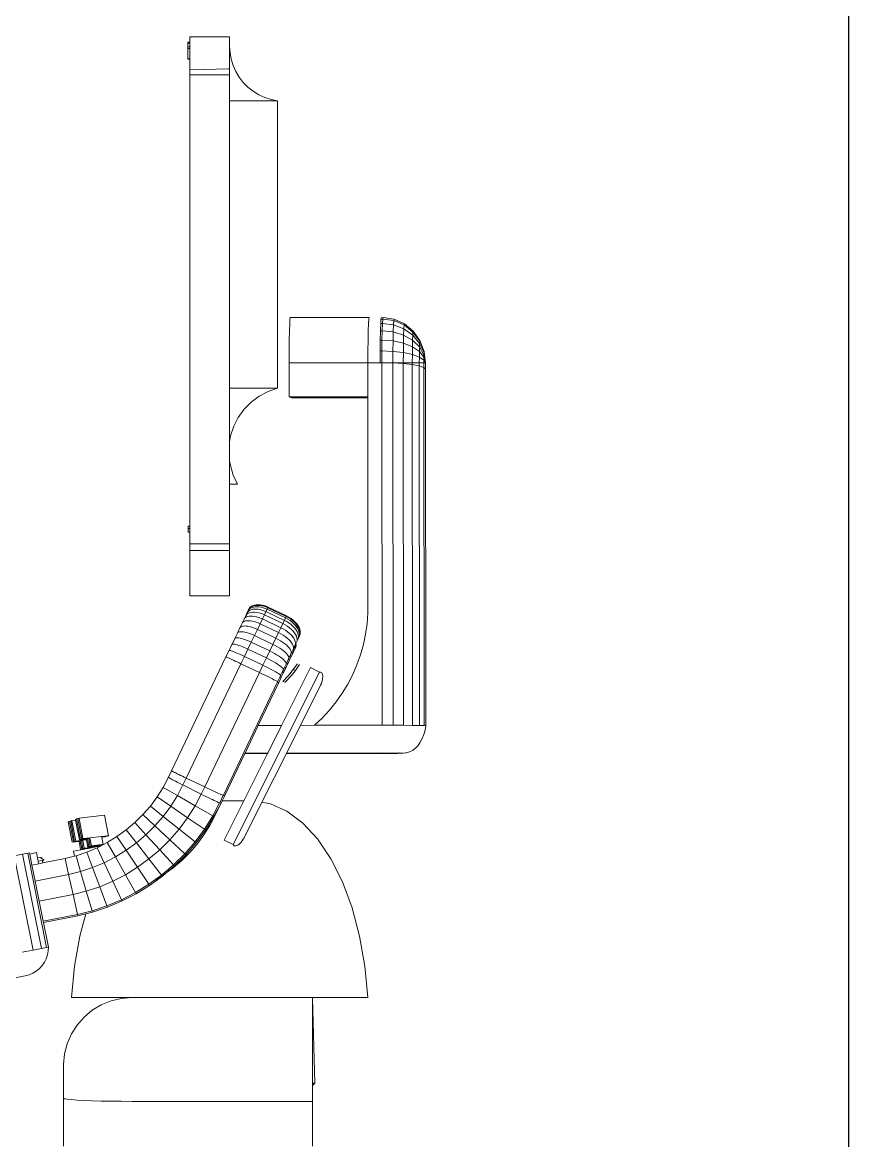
# Model space of a CAD drawing. Header units: millimetres. Extents: x 3552052 to 4144896, y -707811 to -630695.
# Drawn here: x 3704024 to 3704570, y -696158 to -695419 of the extents above; entities that cross this region are included whole.
import ezdxf

# ---------------------------------------------------------------- set-up
doc = ezdxf.new("R2010")
doc.units = ezdxf.units.MM
doc.header["$LTSCALE"] = 6
doc.header["$MEASUREMENT"] = 0
doc.layers.get('0').update_dxf_attribs({"linetype": 'CONTINUOUS', "lineweight": 0})
doc.layers.add('EQP', color=6, linetype='CONTINUOUS', lineweight=0)
doc.layers.add('MEP_HVAC_RA_DUCT', color=1, linetype='CONTINUOUS', lineweight=0)

# ---------------------------------------------------------------- blocks, each defined once
blk = doc.blocks.new('Philips+Ultrasound+ls')
at = {"layer": 'EQP'}
for p, q in [((-15.244, 73.089), (-15.351, 73.089)), ((-15.351, 73.07), (-15.351, 73.089)), ((-15.244, 73.07), (-15.351, 73.07)), ((-15.351, 73.07), (-15.351, 73.02)), ((-15.244, 73.02), (-15.351, 73.02)), ((-15.351, 72.783), (-15.351, 73.02)), ((-15.244, 73.412), (-12.744, 73.412)), ((-15.244, 73.089), (-15.244, 73.412)), ((-15.244, 73.391), (-12.744, 73.412)), ((-15.244, 73.07), (-15.244, 73.089)), ((-15.244, 73.02), (-15.244, 73.07)), ((-15.244, 73.02), (-15.244, 72.783)), ((-15.118, 73.391), (-12.744, 73.412)), ((-12.744, 73.412), (-12.762, 73.391)), ((-12.744, 72.828), (-12.744, 73.412)), ((-12.744, 72.828), (-12.719, 72.415)), ((-12.744, 71.035), (-12.744, 72.828)), ((-15.244, 72.783), (-15.351, 72.783)), ((-15.351, 72.69), (-15.351, 72.783)), ((-15.244, 72.69), (-15.351, 72.69)), ((-15.351, 72.034), (-15.351, 72.69)), ((-15.244, 72.783), (-15.244, 72.69)), ((-15.244, 72.034), (-15.244, 72.69)), ((-12.719, 72.415), (-12.645, 72.008)), ((-15.244, 72.034), (-15.351, 72.034)), ((-15.351, 72.016), (-15.351, 72.034)), ((-15.244, 72.016), (-15.351, 72.016)), ((-15.244, 72.016), (-15.244, 72.034)), ((-15.244, 72.016), (-15.244, 71.035)), ((-15.244, 71.345), (-12.744, 71.412)), ((-12.744, 71.412), (-12.794, 71.451)), ((-12.645, 72.008), (-12.522, 71.613)), ((-12.522, 71.613), (-12.354, 71.236)), ((-15.244, 71.035), (-12.744, 71.035)), ((-15.244, 71.035), (-15.244, 42.79)), ((-12.744, 69.412), (-12.744, 71.035)), ((-12.354, 71.236), (-12.141, 70.881)), ((-12.141, 70.881), (-11.887, 70.555)), ((-11.887, 70.555), (-11.596, 70.261)), ((-11.596, 70.261), (-11.272, 70.004)), ((-12.744, 51.412), (-12.744, 69.412)), ((-12.744, 69.412), (-9.744, 69.412)), ((-11.272, 70.004), (-10.919, 69.788)), ((-10.919, 69.788), (-10.543, 69.616)), ((-10.543, 69.616), (-10.15, 69.49)), ((-10.15, 69.49), (-9.744, 69.412)), ((-9.744, 69.412), (-9.744, 51.412)), ((-9, 55.02), (-8.984, 55.467)), ((-8.984, 55.467), (-8.966, 55.744)), ((-8.966, 55.744), (-8.946, 55.834)), ((-8.946, 55.834), (-4.01, 55.834)), ((-4.064, 55.02), (-4.048, 55.467)), ((-4.048, 55.467), (-4.03, 55.745)), ((-4.03, 55.745), (-4.01, 55.834)), ((-3.304, 55.019), (-3.288, 55.465)), ((-3.288, 55.465), (-3.27, 55.743)), ((-3.288, 55.465), (-3.179, 55.467)), ((-3.25, 55.832), (-3.27, 55.743)), ((-3.27, 55.743), (-3.161, 55.745)), ((-3.25, 55.832), (-3.141, 55.834)), ((-3.195, 55.02), (-3.179, 55.467)), ((-3.179, 55.467), (-3.161, 55.745)), ((-3.179, 55.467), (-2.487, 55.383)), ((-3.161, 55.745), (-3.141, 55.834)), ((-3.161, 55.745), (-2.469, 55.651)), ((-3.141, 55.834), (-2.45, 55.737)), ((-2.502, 54.951), (-2.487, 55.383)), ((-2.487, 55.383), (-2.469, 55.651)), ((-2.487, 55.383), (-1.84, 55.135)), ((-2.469, 55.651), (-2.45, 55.737)), ((-2.469, 55.651), (-1.824, 55.375)), ((-2.45, 55.737), (-1.807, 55.452)), ((-1.84, 55.135), (-1.824, 55.375)), ((-1.824, 55.375), (-1.807, 55.452)), ((-1.824, 55.375), (-1.269, 54.936)), ((-1.807, 55.452), (-1.255, 54.999)), ((-9.012, 54.435), (-9, 55.02)), ((-4.076, 54.435), (-4.064, 55.02)), ((-3.316, 54.434), (-3.304, 55.019)), ((-3.304, 55.019), (-3.195, 55.02)), ((-3.207, 54.435), (-3.195, 55.02)), ((-3.195, 55.02), (-2.502, 54.951)), ((-2.514, 54.386), (-2.502, 54.951)), ((-2.502, 54.951), (-1.853, 54.748)), ((-1.864, 54.241), (-1.853, 54.748)), ((-1.853, 54.748), (-1.84, 55.135)), ((-1.853, 54.748), (-1.293, 54.424)), ((-1.84, 55.135), (-1.282, 54.74)), ((-1.293, 54.424), (-1.282, 54.74)), ((-1.282, 54.74), (-1.269, 54.936)), ((-1.282, 54.74), (-0.851, 54.226)), ((-1.269, 54.936), (-1.255, 54.999)), ((-1.269, 54.936), (-0.842, 54.365)), ((-1.255, 54.999), (-0.833, 54.409)), ((-9.02, 53.75), (-9.012, 54.435)), ((-4.084, 53.751), (-4.076, 54.435)), ((-3.316, 54.434), (-3.324, 53.75)), ((-3.316, 54.434), (-3.207, 54.435)), ((-3.215, 53.751), (-3.207, 54.435)), ((-3.207, 54.435), (-2.514, 54.386)), ((-2.521, 53.724), (-2.514, 54.386)), ((-2.514, 54.386), (-1.864, 54.241)), ((-1.87, 53.648), (-1.864, 54.241)), ((-1.864, 54.241), (-1.302, 54.01)), ((-1.307, 53.526), (-1.302, 54.01)), ((-1.302, 54.01), (-1.293, 54.424)), ((-1.302, 54.01), (-0.865, 53.71)), ((-1.293, 54.424), (-0.859, 54.002)), ((-0.865, 53.71), (-0.859, 54.002)), ((-0.859, 54.002), (-0.851, 54.226)), ((-0.859, 54.002), (-0.582, 53.511)), ((-0.851, 54.226), (-0.842, 54.365)), ((-0.851, 54.226), (-0.578, 53.627)), ((-0.842, 54.365), (-0.833, 54.409)), ((-0.842, 54.365), (-0.573, 53.699)), ((-0.833, 54.409), (-0.568, 53.722)), ((-9.023, 53.014), (-9.02, 53.75)), ((-4.086, 53.015), (-4.084, 53.751)), ((-3.326, 53.015), (-3.324, 53.75)), ((-3.324, 53.75), (-3.215, 53.751)), ((-3.218, 53.016), (-3.215, 53.751)), ((-3.215, 53.751), (-2.521, 53.724)), ((-2.524, 53.016), (-2.521, 53.724)), ((-2.521, 53.724), (-1.87, 53.648)), ((-1.873, 53.011), (-1.87, 53.648)), ((-1.87, 53.648), (-1.307, 53.526)), ((-1.309, 53.009), (-1.307, 53.526)), ((-1.307, 53.526), (-0.869, 53.367)), ((-0.871, 53.003), (-0.869, 53.367)), ((-0.869, 53.367), (-0.865, 53.71)), ((-0.869, 53.367), (-0.587, 53.182)), ((-0.865, 53.71), (-0.585, 53.36)), ((-0.587, 53.182), (-0.585, 53.36)), ((-0.585, 53.36), (-0.582, 53.511)), ((-0.585, 53.36), (-0.482, 52.989)), ((-0.582, 53.511), (-0.578, 53.627)), ((-0.582, 53.511), (-0.482, 52.989)), ((-0.578, 53.627), (-0.573, 53.699)), ((-0.578, 53.627), (-0.482, 52.989)), ((-0.573, 53.699), (-0.568, 53.722)), ((-0.573, 53.699), (-0.48, 52.989)), ((-0.568, 53.722), (-0.566, 53.701)), ((-0.566, 53.701), (-0.563, 53.695)), ((-0.563, 53.695), (-0.561, 53.665)), ((-0.561, 53.665), (-0.48, 52.989)), ((-9.023, 53.014), (-4.086, 53.015)), ((-9.023, 53.014), (-9.023, 50.874)), ((-4.086, 53.015), (-4.086, 53.005)), ((-4.086, 53.015), (-3.936, 53.015)), ((-4.086, 53.005), (-4.086, 50.876)), ((-3.936, 53.005), (-4.086, 53.005)), ((-3.936, 53.015), (-3.936, 53.005)), ((-3.936, 53.015), (-3.326, 53.015)), ((-3.301, 53.005), (-3.936, 53.005)), ((-3.312, 53.016), (-3.326, 53.015)), ((-3.326, 53.015), (-3.301, 53.005)), ((-3.218, 53.016), (-3.312, 53.016)), ((-3.312, 53.016), (-3.301, 53.005)), ((-3.301, 53.005), (-3.218, 53.005)), ((-3.218, 53.005), (-3.218, 53.016)), ((-3.218, 53.016), (-3.067, 53.016)), ((-3.202, 30.317), (-3.218, 53.005)), ((-3.067, 53.016), (-3.067, 53.013)), ((-3.067, 53.016), (-2.524, 53.002)), ((-2.524, 53.016), (-3.067, 53.016)), ((-2.318, 53.015), (-2.524, 53.016)), ((-2.524, 53.01), (-2.524, 53.016)), ((-2.524, 53.002), (-2.524, 53.01)), ((-2.508, 30.317), (-2.524, 53.002)), ((-2.524, 53.002), (-1.873, 52.962)), ((-2.318, 53.015), (-2.163, 53.015)), ((-2.163, 53.015), (-2.054, 53.014)), ((-2.054, 53.014), (-1.873, 53.011)), ((-1.763, 53.013), (-1.873, 53.011)), ((-1.873, 52.962), (-1.873, 53.011)), ((-1.857, 30.315), (-1.873, 52.962)), ((-1.873, 52.962), (-1.309, 52.899)), ((-1.763, 53.013), (-1.542, 53.011)), ((-1.542, 53.011), (-1.349, 53.009)), ((-1.309, 53.009), (-1.349, 53.009)), ((-1.309, 52.899), (-1.309, 53.009)), ((-1.298, 53.009), (-1.309, 53.009)), ((-1.293, 30.31), (-1.309, 52.899)), ((-1.309, 52.899), (-0.871, 52.816)), ((-1.298, 53.009), (-1.272, 53.009)), ((-1.272, 53.009), (-1.037, 53.006)), ((-1.037, 53.006), (-0.871, 53.003)), ((-0.871, 52.816), (-0.871, 53.003)), ((-0.838, 53.003), (-0.871, 53.003)), ((-0.855, 30.305), (-0.871, 52.816)), ((-0.871, 52.816), (-0.588, 52.719)), ((-0.838, 53.003), (-0.681, 53)), ((-0.681, 53), (-0.588, 52.996)), ((-0.588, 52.996), (-0.587, 53.182)), ((-0.588, 52.719), (-0.588, 52.996)), ((-0.588, 52.996), (-0.568, 52.996)), ((-0.572, 30.298), (-0.588, 52.719)), ((-0.588, 52.719), (-0.481, 52.617)), ((-0.587, 53.182), (-0.482, 52.989)), ((-0.568, 52.996), (-0.5, 52.992)), ((-0.5, 52.992), (-0.482, 52.989)), ((-0.481, 52.617), (-0.483, 52.614)), ((-0.464, 30.29), (-0.483, 52.614)), ((-0.482, 52.989), (-0.48, 52.989)), ((-0.481, 52.617), (-0.48, 52.984)), ((-0.481, 52.617), (-0.478, 52.615)), ((-0.48, 52.989), (-0.48, 52.984)), ((-12.744, 48.057), (-12.744, 51.412)), ((-9.744, 51.412), (-12.744, 51.412)), ((-10.89, 50.917), (-10.336, 51.209)), ((-10.336, 51.209), (-9.744, 51.412)), ((-11.834, 50.099), (-11.393, 50.544)), ((-11.393, 50.544), (-10.89, 50.917)), ((-4.086, 50.876), (-9.023, 50.874)), ((-8.872, 50.814), (-9.023, 50.874)), ((-4.086, 50.815), (-8.872, 50.814)), ((-4.086, 50.876), (-4.086, 50.815)), ((-4.086, 50.815), (-4.086, 37.354)), ((-12.2, 49.591), (-11.834, 50.099)), ((-12.68, 48.438), (-12.485, 49.033)), ((-12.485, 49.033), (-12.2, 49.591)), ((-12.744, 48.057), (-12.68, 48.438)), ((-12.744, 46.878), (-12.744, 48.057)), ((-12.7, 46.574), (-12.744, 46.878)), ((-12.744, 45.412), (-12.744, 46.878)), ((-12.516, 45.975), (-12.7, 46.574)), ((-12.243, 45.412), (-12.516, 45.975)), ((-12.744, 45.412), (-12.243, 45.412)), ((-12.744, 41.684), (-12.744, 45.412)), ((-12.744, 45.412), (-12.26, 45.412)), ((-15.244, 42.79), (-15.344, 42.79)), ((-15.344, 42.631), (-15.344, 42.79)), ((-15.244, 42.631), (-15.244, 42.79)), ((-15.244, 42.631), (-15.344, 42.631)), ((-15.344, 42.412), (-15.344, 42.631)), ((-15.244, 42.412), (-15.344, 42.412)), ((-15.244, 42.412), (-15.244, 42.631)), ((-15.244, 42.412), (-15.244, 41.684)), ((-15.244, 41.684), (-12.744, 41.684)), ((-15.244, 41.684), (-15.244, 38.412)), ((-12.744, 38.412), (-12.744, 41.684)), ((-15.244, 41.257), (-12.744, 41.257)), ((-12.744, 41.257), (-12.769, 41.227)), ((-15.219, 38.44), (-15.244, 38.412)), ((-15.244, 38.412), (-12.744, 38.412)), ((-11.28, 37.814), (-11.365, 37.773)), ((-11.183, 37.844), (-11.28, 37.814)), ((-11.097, 37.819), (-11.204, 37.801)), ((-11.076, 37.862), (-11.183, 37.844)), ((-10.982, 37.824), (-11.097, 37.819)), ((-10.962, 37.868), (-11.076, 37.862)), ((-10.862, 37.818), (-10.982, 37.824)), ((-10.841, 37.861), (-10.962, 37.868)), ((-10.737, 37.799), (-10.862, 37.818)), ((-10.716, 37.843), (-10.841, 37.861)), ((-10.589, 37.813), (-10.716, 37.843)), ((-10.462, 37.771), (-10.589, 37.813)), ((-11.84, 36.961), (-11.737, 37.176)), ((-11.737, 37.176), (-11.659, 37.339)), ((-11.698, 37.237), (-11.737, 37.176)), ((-11.645, 37.289), (-11.698, 37.237)), ((-11.608, 37.127), (-11.687, 37.1)), ((-11.659, 37.339), (-11.655, 37.348)), ((-11.659, 37.339), (-11.653, 37.331)), ((-11.655, 37.348), (-11.595, 37.473)), ((-11.619, 37.403), (-11.655, 37.348)), ((-11.655, 37.348), (-11.649, 37.34)), ((-11.577, 37.331), (-11.645, 37.289)), ((-11.614, 37.413), (-11.619, 37.403)), ((-11.558, 37.469), (-11.614, 37.413)), ((-11.518, 37.144), (-11.608, 37.127)), ((-11.595, 37.473), (-11.593, 37.477)), ((-11.595, 37.473), (-11.589, 37.465)), ((-11.593, 37.477), (-11.559, 37.548)), ((-11.553, 37.54), (-11.593, 37.477)), ((-11.593, 37.477), (-11.587, 37.469)), ((-11.495, 37.363), (-11.577, 37.331)), ((-11.559, 37.548), (-11.553, 37.561)), ((-11.559, 37.548), (-11.553, 37.54)), ((-11.488, 37.515), (-11.558, 37.469)), ((-11.539, 37.589), (-11.553, 37.561)), ((-11.553, 37.561), (-11.547, 37.553)), ((-11.553, 37.54), (-11.547, 37.553)), ((-11.496, 37.6), (-11.547, 37.553)), ((-11.516, 37.618), (-11.539, 37.589)), ((-11.539, 37.589), (-11.533, 37.581)), ((-11.416, 37.151), (-11.518, 37.144)), ((-11.458, 37.679), (-11.516, 37.618)), ((-11.496, 37.66), (-11.516, 37.618)), ((-11.438, 37.721), (-11.496, 37.66)), ((-11.424, 37.649), (-11.496, 37.6)), ((-11.403, 37.385), (-11.495, 37.363)), ((-11.405, 37.551), (-11.488, 37.515)), ((-11.385, 37.731), (-11.458, 37.679)), ((-11.365, 37.773), (-11.438, 37.721)), ((-11.34, 37.688), (-11.424, 37.649)), ((-11.307, 37.147), (-11.416, 37.151)), ((-11.311, 37.577), (-11.405, 37.551)), ((-11.299, 37.396), (-11.403, 37.385)), ((-11.3, 37.771), (-11.385, 37.731)), ((-11.244, 37.716), (-11.34, 37.688)), ((-11.206, 37.59), (-11.311, 37.577)), ((-11.19, 37.132), (-11.307, 37.147)), ((-11.204, 37.801), (-11.3, 37.771)), ((-11.188, 37.395), (-11.299, 37.396)), ((-11.139, 37.732), (-11.244, 37.716)), ((-11.093, 37.593), (-11.206, 37.59)), ((-11.068, 37.106), (-11.19, 37.132)), ((-11.07, 37.383), (-11.188, 37.395)), ((-11.025, 37.736), (-11.139, 37.732)), ((-10.974, 37.583), (-11.093, 37.593)), ((-10.947, 37.36), (-11.07, 37.383)), ((-10.944, 37.071), (-11.068, 37.106)), ((-10.904, 37.729), (-11.025, 37.736)), ((-10.85, 37.562), (-10.974, 37.583)), ((-10.821, 37.327), (-10.947, 37.36)), ((-10.78, 37.709), (-10.904, 37.729)), ((-10.724, 37.53), (-10.85, 37.562)), ((-10.695, 37.283), (-10.821, 37.327)), ((-10.653, 37.678), (-10.78, 37.709)), ((-10.61, 37.769), (-10.737, 37.799)), ((-10.598, 37.488), (-10.724, 37.53)), ((-10.571, 37.23), (-10.695, 37.283)), ((-10.571, 37.23), (-10.694, 36.973)), ((-10.527, 37.636), (-10.653, 37.678)), ((-10.483, 37.727), (-10.61, 37.769)), ((-10.473, 37.435), (-10.598, 37.488)), ((-10.473, 37.435), (-10.571, 37.23)), ((-9.418, 36.679), (-10.571, 37.23)), ((-10.402, 37.584), (-10.527, 37.636)), ((-10.358, 37.675), (-10.483, 37.727)), ((-10.402, 37.584), (-10.473, 37.435)), ((-9.32, 36.884), (-10.473, 37.435)), ((-10.337, 37.719), (-10.462, 37.771)), ((-10.358, 37.675), (-10.402, 37.584)), ((-9.249, 37.033), (-10.402, 37.584)), ((-10.337, 37.719), (-10.358, 37.675)), ((-9.205, 37.124), (-10.358, 37.675)), ((-9.184, 37.168), (-10.337, 37.719)), ((-9.205, 37.124), (-9.249, 37.033)), ((-9.184, 37.168), (-9.205, 37.124)), ((-9.058, 37.046), (-9.205, 37.124)), ((-9.037, 37.09), (-9.184, 37.168)), ((-4.086, 37.354), (-4.136, 36.688)), ((-12.256, 36.091), (-12.102, 36.413)), ((-11.962, 36.705), (-12.102, 36.413)), ((-12.072, 36.455), (-12.102, 36.413)), ((-12.027, 36.488), (-12.072, 36.455)), ((-11.968, 36.512), (-12.027, 36.488)), ((-11.895, 36.527), (-11.968, 36.512)), ((-11.962, 36.705), (-11.84, 36.961)), ((-11.929, 36.754), (-11.962, 36.705)), ((-11.881, 36.794), (-11.929, 36.754)), ((-11.81, 36.533), (-11.895, 36.527)), ((-11.818, 36.825), (-11.881, 36.794)), ((-11.804, 37.016), (-11.84, 36.961)), ((-11.742, 36.847), (-11.818, 36.825)), ((-11.714, 36.529), (-11.81, 36.533)), ((-11.753, 37.062), (-11.804, 37.016)), ((-11.687, 37.1), (-11.753, 37.062)), ((-11.654, 36.859), (-11.742, 36.847)), ((-11.608, 36.516), (-11.714, 36.529)), ((-11.555, 36.86), (-11.654, 36.859)), ((-11.495, 36.493), (-11.608, 36.516)), ((-11.448, 36.852), (-11.555, 36.86)), ((-11.377, 36.462), (-11.495, 36.493)), ((-11.333, 36.833), (-11.448, 36.852)), ((-11.254, 36.422), (-11.377, 36.462)), ((-11.212, 36.805), (-11.333, 36.833)), ((-11.13, 36.374), (-11.254, 36.422)), ((-11.089, 36.768), (-11.212, 36.805)), ((-10.964, 36.722), (-11.089, 36.768)), ((-10.84, 36.668), (-11.007, 36.32)), ((-10.84, 36.668), (-10.964, 36.722)), ((-10.818, 37.026), (-10.944, 37.071)), ((-10.694, 36.973), (-10.84, 36.668)), ((-9.687, 36.116), (-10.84, 36.668)), ((-10.694, 36.973), (-10.818, 37.026)), ((-9.541, 36.422), (-10.694, 36.973)), ((-9.541, 36.422), (-9.687, 36.116)), ((-9.418, 36.679), (-9.541, 36.422)), ((-9.393, 36.345), (-9.541, 36.422)), ((-9.32, 36.884), (-9.418, 36.679)), ((-9.27, 36.602), (-9.418, 36.679)), ((-9.249, 37.033), (-9.32, 36.884)), ((-9.172, 36.806), (-9.32, 36.884)), ((-9.13, 36.515), (-9.27, 36.602)), ((-9.101, 36.955), (-9.249, 37.033)), ((-9.032, 36.719), (-9.172, 36.806)), ((-8.999, 36.422), (-9.13, 36.515)), ((-8.962, 36.867), (-9.101, 36.955)), ((-8.918, 36.957), (-9.058, 37.046)), ((-8.897, 37.001), (-9.037, 37.09)), ((-8.902, 36.623), (-9.032, 36.719)), ((-8.88, 36.322), (-8.999, 36.422)), ((-8.832, 36.77), (-8.962, 36.867)), ((-8.789, 36.86), (-8.918, 36.957)), ((-8.785, 36.521), (-8.902, 36.623)), ((-8.768, 36.903), (-8.897, 37.001)), ((-8.716, 36.666), (-8.832, 36.77)), ((-8.673, 36.755), (-8.789, 36.86)), ((-8.682, 36.414), (-8.785, 36.521)), ((-8.653, 36.798), (-8.768, 36.903)), ((-8.614, 36.557), (-8.716, 36.666)), ((-8.596, 36.304), (-8.682, 36.414)), ((-8.572, 36.644), (-8.673, 36.755)), ((-8.551, 36.687), (-8.653, 36.798)), ((-8.529, 36.444), (-8.614, 36.557)), ((-8.488, 36.53), (-8.572, 36.644)), ((-8.467, 36.573), (-8.551, 36.687)), ((-8.461, 36.33), (-8.529, 36.444)), ((-8.421, 36.414), (-8.488, 36.53)), ((-8.4, 36.456), (-8.467, 36.573)), ((-8.373, 36.298), (-8.421, 36.414)), ((-8.353, 36.34), (-8.4, 36.456)), ((-4.136, 36.688), (-4.23, 36.027)), ((-12.512, 35.555), (-12.422, 35.743)), ((-12.422, 35.743), (-12.256, 36.091)), ((-12.401, 35.768), (-12.422, 35.743)), ((-12.422, 35.743), (-12.415, 35.738)), ((-12.364, 35.784), (-12.401, 35.768)), ((-12.312, 35.793), (-12.364, 35.784)), ((-12.247, 35.793), (-12.312, 35.793)), ((-12.23, 36.124), (-12.256, 36.091)), ((-12.168, 35.784), (-12.247, 35.793)), ((-12.189, 36.149), (-12.23, 36.124)), ((-12.134, 36.166), (-12.189, 36.149)), ((-12.078, 35.768), (-12.168, 35.784)), ((-12.064, 36.174), (-12.134, 36.166)), ((-11.978, 35.743), (-12.078, 35.768)), ((-11.982, 36.173), (-12.064, 36.174)), ((-11.889, 36.163), (-11.982, 36.173)), ((-11.869, 35.711), (-11.978, 35.743)), ((-11.786, 36.144), (-11.889, 36.163)), ((-11.754, 35.672), (-11.869, 35.711)), ((-11.675, 36.117), (-11.786, 36.144)), ((-11.558, 36.082), (-11.675, 36.117)), ((-11.437, 36.039), (-11.558, 36.082)), ((-11.314, 35.99), (-11.437, 36.039)), ((-11.191, 35.935), (-11.389, 35.519)), ((-11.191, 35.935), (-11.314, 35.99)), ((-11.007, 36.32), (-11.191, 35.935)), ((-10.038, 35.383), (-11.191, 35.935)), ((-11.007, 36.32), (-11.13, 36.374)), ((-9.854, 35.768), (-11.007, 36.32)), ((-9.854, 35.768), (-10.038, 35.383)), ((-9.687, 36.116), (-9.854, 35.768)), ((-9.705, 35.693), (-9.854, 35.768)), ((-9.539, 36.04), (-9.687, 36.116)), ((-9.397, 35.957), (-9.539, 36.04)), ((-9.264, 35.868), (-9.397, 35.957)), ((-9.252, 36.26), (-9.393, 36.345)), ((-9.142, 35.774), (-9.264, 35.868)), ((-9.12, 36.168), (-9.252, 36.26)), ((-9.034, 35.678), (-9.142, 35.774)), ((-9, 36.071), (-9.12, 36.168)), ((-8.894, 35.971), (-9, 36.071)), ((-8.804, 35.869), (-8.894, 35.971)), ((-8.776, 36.218), (-8.88, 36.322)), ((-8.73, 35.766), (-8.804, 35.869)), ((-8.688, 36.111), (-8.776, 36.218)), ((-8.676, 35.666), (-8.73, 35.766)), ((-8.617, 36.004), (-8.688, 36.111)), ((-8.565, 35.898), (-8.617, 36.004)), ((-8.527, 36.193), (-8.596, 36.304)), ((-8.532, 35.794), (-8.565, 35.898)), ((-8.52, 35.696), (-8.532, 35.794)), ((-8.477, 36.082), (-8.527, 36.193)), ((-8.446, 35.974), (-8.477, 36.082)), ((-8.477, 35.684), (-8.418, 35.808)), ((-8.477, 35.684), (-8.446, 35.773)), ((-8.412, 36.216), (-8.461, 36.33)), ((-8.436, 35.871), (-8.446, 35.974)), ((-8.446, 35.773), (-8.436, 35.871)), ((-8.418, 35.808), (-8.366, 35.916)), ((-8.418, 35.808), (-8.387, 35.897)), ((-8.384, 36.105), (-8.412, 36.216)), ((-8.387, 35.897), (-8.385, 35.901)), ((-8.385, 35.901), (-8.375, 35.998)), ((-8.375, 35.998), (-8.384, 36.105)), ((-8.346, 36.184), (-8.373, 36.298)), ((-8.366, 35.916), (-8.352, 35.971)), ((-8.326, 36.226), (-8.353, 36.34)), ((-8.352, 35.971), (-8.338, 36.075)), ((-8.332, 36.012), (-8.352, 35.971)), ((-8.338, 36.075), (-8.346, 36.184)), ((-8.332, 36.012), (-8.319, 36.116)), ((-8.319, 36.116), (-8.326, 36.226)), ((-4.23, 36.027), (-4.368, 35.374)), ((-12.78, 34.995), (-12.598, 35.376)), ((-12.598, 35.376), (-12.512, 35.555)), ((-12.581, 35.391), (-12.598, 35.376)), ((-12.548, 35.399), (-12.581, 35.391)), ((-12.501, 35.399), (-12.548, 35.399)), ((-12.491, 35.58), (-12.512, 35.555)), ((-12.512, 35.555), (-12.505, 35.55)), ((-12.439, 35.39), (-12.501, 35.399)), ((-12.364, 35.374), (-12.439, 35.39)), ((-12.277, 35.351), (-12.364, 35.374)), ((-12.18, 35.32), (-12.277, 35.351)), ((-12.074, 35.283), (-12.18, 35.32)), ((-11.961, 35.239), (-12.074, 35.283)), ((-11.843, 35.191), (-11.961, 35.239)), ((-11.722, 35.138), (-11.843, 35.191)), ((-11.599, 35.081), (-11.816, 34.627)), ((-11.635, 35.626), (-11.754, 35.672)), ((-11.599, 35.081), (-11.722, 35.138)), ((-11.512, 35.575), (-11.635, 35.626)), ((-11.389, 35.519), (-11.599, 35.081)), ((-10.446, 34.529), (-11.599, 35.081)), ((-11.389, 35.519), (-11.512, 35.575)), ((-10.236, 34.968), (-11.389, 35.519)), ((-10.038, 35.383), (-10.236, 34.968)), ((-9.889, 35.308), (-10.038, 35.383)), ((-9.745, 35.229), (-9.889, 35.308)), ((-9.609, 35.145), (-9.745, 35.229)), ((-9.562, 35.611), (-9.705, 35.693)), ((-9.484, 35.06), (-9.609, 35.145)), ((-9.428, 35.525), (-9.562, 35.611)), ((-9.37, 34.975), (-9.484, 35.06)), ((-9.304, 35.435), (-9.428, 35.525)), ((-9.194, 35.344), (-9.304, 35.435)), ((-9.098, 35.253), (-9.194, 35.344)), ((-9.019, 35.164), (-9.098, 35.253)), ((-8.941, 35.581), (-9.034, 35.678)), ((-8.957, 35.077), (-9.019, 35.164)), ((-8.914, 34.995), (-8.957, 35.077)), ((-8.865, 35.485), (-8.941, 35.581)), ((-8.807, 35.391), (-8.865, 35.485)), ((-8.771, 35.069), (-8.834, 34.938)), ((-8.768, 35.301), (-8.807, 35.391)), ((-8.771, 35.069), (-8.75, 35.138)), ((-8.752, 35.11), (-8.771, 35.069)), ((-8.749, 35.216), (-8.768, 35.301)), ((-8.755, 34.903), (-8.695, 35.028)), ((-8.686, 35.247), (-8.752, 35.11)), ((-8.733, 35), (-8.752, 35.11)), ((-8.75, 35.138), (-8.749, 35.216)), ((-8.695, 35.028), (-8.67, 35.131)), ((-8.695, 35.028), (-8.661, 35.098)), ((-8.654, 35.314), (-8.686, 35.247)), ((-8.67, 35.131), (-8.686, 35.247)), ((-8.64, 35.569), (-8.676, 35.666)), ((-8.65, 35.122), (-8.661, 35.098)), ((-8.654, 35.314), (-8.629, 35.391)), ((-8.639, 35.346), (-8.654, 35.314)), ((-8.65, 35.122), (-8.649, 35.124)), ((-8.649, 35.124), (-8.627, 35.169)), ((-8.649, 35.124), (-8.644, 35.146)), ((-8.644, 35.146), (-8.643, 35.154)), ((-8.643, 35.154), (-8.641, 35.156)), ((-8.641, 35.156), (-8.627, 35.169)), ((-8.641, 35.156), (-8.64, 35.165)), ((-8.625, 35.476), (-8.64, 35.569)), ((-8.64, 35.165), (-8.638, 35.168)), ((-8.61, 35.406), (-8.639, 35.346)), ((-8.623, 35.231), (-8.639, 35.346)), ((-8.638, 35.168), (-8.625, 35.227)), ((-8.638, 35.168), (-8.62, 35.192)), ((-8.629, 35.391), (-8.625, 35.476)), ((-8.627, 35.169), (-8.625, 35.173)), ((-8.625, 35.227), (-8.623, 35.231)), ((-8.625, 35.173), (-8.623, 35.181)), ((-8.623, 35.181), (-8.621, 35.182)), ((-8.621, 35.182), (-8.618, 35.188)), ((-8.62, 35.192), (-8.598, 35.283)), ((-8.62, 35.192), (-8.607, 35.211)), ((-8.618, 35.188), (-8.62, 35.192)), ((-8.61, 35.406), (-8.603, 35.42)), ((-8.598, 35.283), (-8.61, 35.406)), ((-8.607, 35.211), (-8.58, 35.321)), ((-8.603, 35.42), (-8.592, 35.444)), ((-8.591, 35.297), (-8.603, 35.42)), ((-8.556, 35.52), (-8.592, 35.444)), ((-8.58, 35.321), (-8.592, 35.444)), ((-8.556, 35.52), (-8.477, 35.684)), ((-8.556, 35.52), (-8.527, 35.604)), ((-8.527, 35.604), (-8.52, 35.696)), ((-4.368, 35.374), (-4.55, 34.731)), ((-16.378, 27.472), (-12.972, 34.594)), ((-12.972, 34.594), (-12.78, 34.995)), ((-12.963, 34.593), (-12.972, 34.594)), ((-12.938, 34.584), (-12.963, 34.593)), ((-12.898, 34.568), (-12.938, 34.584)), ((-12.844, 34.544), (-12.898, 34.568)), ((-12.775, 34.514), (-12.844, 34.544)), ((-12.767, 35.001), (-12.78, 34.995)), ((-12.695, 34.478), (-12.775, 34.514)), ((-12.739, 35), (-12.767, 35.001)), ((-12.696, 34.99), (-12.739, 35)), ((-12.638, 34.973), (-12.696, 34.99)), ((-12.603, 34.436), (-12.695, 34.478)), ((-12.567, 34.949), (-12.638, 34.973)), ((-12.502, 34.389), (-12.603, 34.436)), ((-12.484, 34.919), (-12.567, 34.949)), ((-12.392, 34.338), (-12.502, 34.389)), ((-12.39, 34.881), (-12.484, 34.919)), ((-12.277, 34.284), (-12.392, 34.338)), ((-12.287, 34.839), (-12.39, 34.881)), ((-12.176, 34.791), (-12.287, 34.839)), ((-12.059, 34.739), (-12.176, 34.791)), ((-11.939, 34.684), (-12.059, 34.739)), ((-11.816, 34.627), (-12.035, 34.169)), ((-11.816, 34.627), (-11.939, 34.684)), ((-10.663, 34.075), (-11.816, 34.627)), ((-10.446, 34.529), (-10.663, 34.075)), ((-10.236, 34.968), (-10.446, 34.529)), ((-10.296, 34.456), (-10.446, 34.529)), ((-10.151, 34.381), (-10.296, 34.456)), ((-10.087, 34.894), (-10.236, 34.968)), ((-10.011, 34.305), (-10.151, 34.381)), ((-9.942, 34.816), (-10.087, 34.894)), ((-9.881, 34.229), (-10.011, 34.305)), ((-9.805, 34.736), (-9.942, 34.816)), ((-9.677, 34.656), (-9.805, 34.736)), ((-9.561, 34.577), (-9.677, 34.656)), ((-9.459, 34.499), (-9.561, 34.577)), ((-9.372, 34.425), (-9.459, 34.499)), ((-9.302, 34.356), (-9.372, 34.425)), ((-9.272, 34.891), (-9.37, 34.975)), ((-9.25, 34.293), (-9.302, 34.356)), ((-9.189, 34.808), (-9.272, 34.891)), ((-9.123, 34.73), (-9.189, 34.808)), ((-9.052, 34.481), (-9.166, 34.244)), ((-9.076, 34.657), (-9.123, 34.73)), ((-9.048, 34.591), (-9.076, 34.657)), ((-9.065, 34.253), (-9.021, 34.345)), ((-9.052, 34.481), (-9.04, 34.531)), ((-9.043, 34.502), (-9.052, 34.481)), ((-9.04, 34.531), (-9.048, 34.591)), ((-8.931, 34.734), (-9.043, 34.502)), ((-9.013, 34.416), (-9.043, 34.502)), ((-8.919, 34.558), (-9.021, 34.345)), ((-9.021, 34.345), (-9.013, 34.416)), ((-8.905, 34.79), (-8.931, 34.734)), ((-8.906, 34.639), (-8.931, 34.734)), ((-8.919, 34.558), (-8.83, 34.745)), ((-8.919, 34.558), (-8.906, 34.639)), ((-8.891, 34.919), (-8.914, 34.995)), ((-8.834, 34.938), (-8.905, 34.79)), ((-8.905, 34.79), (-8.888, 34.85)), ((-8.888, 34.85), (-8.891, 34.919)), ((-8.812, 34.835), (-8.834, 34.938)), ((-8.83, 34.745), (-8.755, 34.903)), ((-8.83, 34.745), (-8.812, 34.835)), ((-8.755, 34.903), (-8.733, 35)), ((-4.55, 34.731), (-4.775, 34.102)), ((-15.459, 27.01), (-12.035, 34.169)), ((-14.306, 26.458), (-10.882, 33.618)), ((-12.527, 22.845), (-7.118, 33.646)), ((-12.157, 34.227), (-12.277, 34.284)), ((-12.035, 34.169), (-12.157, 34.227)), ((-10.882, 33.618), (-12.035, 34.169)), ((-10.663, 34.075), (-10.882, 33.618)), ((-10.732, 33.546), (-10.882, 33.618)), ((-10.513, 34.003), (-10.663, 34.075)), ((-10.366, 33.929), (-10.513, 34.003)), ((-10.225, 33.857), (-10.366, 33.929)), ((-10.093, 33.787), (-10.225, 33.857)), ((-9.97, 33.721), (-10.093, 33.787)), ((-9.861, 33.659), (-9.97, 33.721)), ((-9.762, 34.156), (-9.881, 34.229)), ((-9.766, 33.602), (-9.861, 33.659)), ((-9.656, 34.086), (-9.762, 34.156)), ((-9.565, 34.021), (-9.656, 34.086)), ((-9.491, 33.961), (-9.565, 34.021)), ((-9.438, 33.674), (-9.554, 33.432)), ((-9.493, 30.311), (-7.682, 33.928)), ((-9.434, 33.908), (-9.491, 33.961)), ((-9.38, 33.796), (-9.438, 33.674)), ((-9.392, 33.622), (-9.438, 33.674)), ((-9.397, 33.862), (-9.434, 33.908)), ((-9.378, 33.825), (-9.397, 33.862)), ((-9.384, 33.586), (-9.392, 33.622)), ((-9.256, 33.854), (-9.384, 33.586)), ((-9.298, 33.967), (-9.38, 33.796)), ((-9.38, 33.796), (-9.378, 33.825)), ((-9.212, 34.148), (-9.298, 33.967)), ((-9.258, 33.903), (-9.298, 33.967)), ((-9.256, 33.854), (-9.258, 33.903)), ((-9.256, 33.854), (-9.134, 34.109)), ((-9.218, 34.236), (-9.25, 34.293)), ((-9.205, 34.188), (-9.218, 34.236)), ((-9.166, 34.244), (-9.212, 34.148)), ((-9.212, 34.148), (-9.205, 34.188)), ((-9.131, 34.169), (-9.166, 34.244)), ((-9.134, 34.109), (-9.069, 34.245)), ((-9.134, 34.109), (-9.131, 34.169)), ((-9.077, 34.228), (-9.065, 34.253)), ((-9.069, 34.245), (-9.065, 34.253)), ((-9.036, 33.459), (-8.758, 33.803)), ((-8.621, 33.753), (-8.899, 33.411)), ((-8.758, 33.803), (-8.503, 34.164)), ((-8.621, 33.753), (-8.758, 33.803)), ((-8.368, 34.114), (-8.621, 33.753)), ((-7.118, 33.646), (-7.682, 33.928)), ((-7.118, 33.646), (-7.065, 33.644)), ((-7.065, 33.644), (-7.018, 33.628)), ((-7.018, 33.628), (-6.979, 33.596)), ((-4.775, 34.102), (-5.042, 33.49)), ((-13.135, 25.945), (-9.747, 33.028)), ((-9.672, 32.984), (-10.951, 30.31)), ((-10.584, 33.474), (-10.732, 33.546)), ((-10.442, 33.405), (-10.584, 33.474)), ((-10.307, 33.339), (-10.442, 33.405)), ((-10.182, 33.278), (-10.307, 33.339)), ((-10.07, 33.221), (-10.182, 33.278)), ((-9.971, 33.171), (-10.07, 33.221)), ((-9.889, 33.129), (-9.971, 33.171)), ((-9.823, 33.094), (-9.889, 33.129)), ((-9.776, 33.068), (-9.823, 33.094)), ((-9.748, 33.051), (-9.776, 33.068)), ((-9.687, 33.552), (-9.766, 33.602)), ((-9.74, 33.044), (-9.748, 33.051)), ((-9.74, 33.044), (-9.747, 33.028)), ((-9.691, 32.997), (-9.747, 33.028)), ((-9.584, 33.37), (-9.74, 33.044)), ((-9.672, 32.984), (-9.691, 32.997)), ((-9.625, 33.509), (-9.687, 33.552)), ((-9.517, 33.307), (-9.672, 32.984)), ((-9.582, 33.475), (-9.625, 33.509)), ((-9.554, 33.432), (-9.584, 33.37)), ((-9.532, 33.33), (-9.584, 33.37)), ((-9.558, 33.449), (-9.582, 33.475)), ((-9.554, 33.432), (-9.558, 33.449)), ((-9.517, 33.307), (-9.532, 33.33)), ((-9.494, 33.357), (-9.517, 33.307)), ((-9.494, 33.357), (-9.49, 33.364)), ((-9.49, 33.364), (-9.384, 33.586)), ((-9.413, 33.053), (-9.036, 33.459)), ((-9.276, 33.005), (-9.413, 33.053)), ((-8.899, 33.411), (-9.276, 33.005)), ((-7.003, 32.938), (-7.047, 32.832)), ((-6.967, 33.044), (-7.003, 32.938)), ((-6.979, 33.596), (-6.949, 33.55)), ((-6.94, 33.147), (-6.967, 33.044)), ((-6.949, 33.55), (-6.927, 33.491)), ((-6.922, 33.246), (-6.94, 33.147)), ((-6.927, 33.491), (-6.916, 33.419)), ((-6.914, 33.337), (-6.922, 33.246)), ((-6.916, 33.419), (-6.914, 33.337)), ((-5.042, 33.49), (-5.35, 32.897)), ((-8.309, 30.312), (-7.047, 32.832)), ((-5.697, 32.326), (-6.081, 31.78)), ((-5.35, 32.897), (-5.697, 32.326)), ((-6.081, 31.78), (-6.501, 31.261)), ((-6.501, 31.261), (-6.956, 30.771)), ((-11.782, 28.572), (-10.951, 30.31)), ((-9.493, 30.311), (-10.951, 30.31)), ((-9.493, 30.311), (-10.363, 28.574)), ((-9.179, 28.575), (-8.309, 30.312)), ((-7.424, 30.313), (-8.309, 30.312)), ((-6.956, 30.771), (-7.424, 30.313)), ((-3.202, 30.317), (-7.424, 30.313)), ((-2.508, 30.317), (-3.202, 30.317)), ((-1.857, 30.315), (-2.508, 30.317)), ((-1.293, 30.31), (-1.857, 30.315)), ((-0.855, 30.305), (-1.293, 30.31)), ((-0.572, 30.298), (-0.855, 30.305)), ((-0.464, 30.29), (-0.572, 30.298)), ((-0.511, 30.008), (-0.464, 30.29)), ((-0.808, 29.256), (-0.685, 29.486)), ((-0.685, 29.486), (-0.585, 29.738)), ((-0.585, 29.738), (-0.511, 30.008)), ((-1.483, 28.647), (-1.294, 28.746)), ((-1.294, 28.746), (-1.116, 28.883)), ((-1.116, 28.883), (-0.953, 29.054)), ((-0.953, 29.054), (-0.808, 29.256)), ((-11.795, 28.544), (-13.054, 25.914)), ((-10.377, 28.545), (-11.859, 25.586)), ((-11.784, 28.568), (-11.795, 28.544)), ((-11.795, 28.544), (-11.455, 28.544)), ((-11.784, 28.568), (-11.782, 28.572)), ((-11.518, 28.573), (-11.782, 28.572)), ((-10.363, 28.574), (-11.518, 28.573)), ((-11.455, 28.544), (-10.377, 28.545)), ((-10.721, 25.495), (-9.193, 28.546)), ((-10.363, 28.574), (-10.377, 28.545)), ((-9.193, 28.546), (-9.179, 28.575)), ((-9.193, 28.546), (-3.196, 28.552)), ((-9.179, 28.575), (-3.259, 28.581)), ((-2.841, 28.58), (-3.259, 28.581)), ((-3.196, 28.552), (-2.781, 28.553)), ((-2.535, 28.579), (-2.841, 28.58)), ((-2.781, 28.553), (-2.481, 28.555)), ((-2.27, 28.577), (-2.535, 28.579)), ((-2.481, 28.555), (-2.226, 28.557)), ((-2.065, 28.575), (-2.27, 28.577)), ((-2.226, 28.557), (-2.034, 28.56)), ((-2.11, 28.598), (-2.082, 28.589)), ((-2.082, 28.589), (-1.932, 28.571)), ((-1.932, 28.571), (-2.065, 28.575)), ((-2.034, 28.56), (-1.916, 28.564)), ((-1.881, 28.568), (-1.932, 28.571)), ((-1.916, 28.564), (-1.881, 28.568)), ((-1.881, 28.568), (-1.72, 28.583)), ((-1.72, 28.583), (-1.68, 28.587)), ((-1.68, 28.587), (-1.483, 28.647)), ((-16.576, 27.058), (-16.378, 27.472)), ((-16.371, 27.466), (-16.378, 27.472)), ((-16.349, 27.452), (-16.371, 27.466)), ((-16.311, 27.431), (-16.349, 27.452)), ((-16.259, 27.403), (-16.311, 27.431)), ((-16.193, 27.369), (-16.259, 27.403)), ((-16.114, 27.329), (-16.193, 27.369)), ((-16.023, 27.284), (-16.114, 27.329)), ((-16.576, 27.058), (-16.907, 26.429)), ((-16.569, 27.052), (-16.576, 27.058)), ((-16.547, 27.037), (-16.569, 27.052)), ((-16.51, 27.016), (-16.547, 27.037)), ((-16.458, 26.987), (-16.51, 27.016)), ((-16.392, 26.952), (-16.458, 26.987)), ((-16.314, 26.91), (-16.392, 26.952)), ((-16.225, 26.863), (-16.314, 26.91)), ((-16.126, 26.812), (-16.225, 26.863)), ((-16.018, 26.757), (-16.126, 26.812)), ((-15.923, 27.235), (-16.023, 27.284)), ((-15.905, 26.699), (-16.018, 26.757)), ((-15.815, 27.182), (-15.923, 27.235)), ((-15.786, 26.639), (-15.905, 26.699)), ((-15.7, 27.126), (-15.815, 27.182)), ((-15.666, 26.578), (-15.786, 26.639)), ((-15.581, 27.068), (-15.7, 27.126)), ((-15.459, 27.01), (-15.666, 26.578)), ((-15.459, 27.01), (-15.581, 27.068)), ((-14.306, 26.458), (-15.459, 27.01)), ((-16.907, 26.429), (-17.285, 25.828)), ((-16.015, 25.915), (-16.907, 26.429)), ((-16.015, 25.915), (-16.434, 25.247)), ((-15.666, 26.578), (-16.015, 25.915)), ((-14.906, 25.277), (-16.015, 25.915)), ((-14.523, 26.004), (-15.666, 26.578)), ((-14.523, 26.004), (-14.906, 25.277)), ((-14.306, 26.458), (-14.523, 26.004)), ((-14.374, 25.93), (-14.523, 26.004)), ((-14.227, 25.857), (-14.374, 25.93)), ((-14.156, 26.386), (-14.306, 26.458)), ((-14.007, 26.316), (-14.156, 26.386)), ((-13.864, 26.249), (-14.007, 26.316)), ((-13.728, 26.185), (-13.864, 26.249)), ((-13.602, 26.127), (-13.728, 26.185)), ((-13.488, 26.075), (-13.602, 26.127)), ((-13.387, 26.029), (-13.488, 26.075)), ((-13.302, 25.992), (-13.387, 26.029)), ((-13.142, 25.929), (-13.363, 25.469)), ((-13.234, 25.963), (-13.302, 25.992)), ((-13.184, 25.942), (-13.234, 25.963)), ((-13.21, 25.586), (-13.054, 25.914)), ((-13.154, 25.931), (-13.184, 25.942)), ((-13.142, 25.929), (-13.154, 25.931)), ((-13.135, 25.945), (-13.142, 25.929)), ((-13.076, 25.92), (-13.135, 25.945)), ((-13.054, 25.914), (-13.076, 25.92)), ((-17.707, 25.257), (-18.172, 24.72)), ((-17.285, 25.828), (-17.707, 25.257)), ((-16.904, 24.613), (-17.707, 25.257)), ((-16.434, 25.247), (-17.285, 25.828)), ((-16.434, 25.247), (-16.904, 24.613)), ((-15.378, 24.526), (-16.434, 25.247)), ((-14.906, 25.277), (-15.378, 24.526)), ((-13.799, 24.639), (-14.906, 25.277)), ((-14.085, 25.787), (-14.227, 25.857)), ((-13.951, 25.721), (-14.085, 25.787)), ((-13.826, 25.66), (-13.951, 25.721)), ((-13.712, 25.605), (-13.826, 25.66)), ((-13.37, 25.454), (-13.799, 24.639)), ((-13.282, 25.436), (-13.724, 24.596)), ((-13.613, 25.558), (-13.712, 25.605)), ((-13.644, 24.679), (-13.282, 25.436)), ((-13.528, 25.519), (-13.613, 25.558)), ((-13.461, 25.488), (-13.528, 25.519)), ((-13.412, 25.467), (-13.461, 25.488)), ((-13.381, 25.455), (-13.412, 25.467)), ((-13.37, 25.454), (-13.381, 25.455)), ((-13.363, 25.469), (-13.37, 25.454)), ((-13.304, 25.443), (-13.363, 25.469)), ((-13.282, 25.436), (-13.304, 25.443)), ((-13.21, 25.586), (-13.282, 25.436)), ((-13.21, 25.586), (-11.859, 25.586)), ((-11.859, 25.586), (-13.09, 23.128)), ((-11.833, 23.276), (-10.721, 25.495)), ((-10.195, 25.405), (-10.721, 25.495)), ((-9.159, 24.939), (-10.195, 25.405)), ((-20.568, 24.681), (-22.172, 24.499)), ((-20.322, 23.4), (-20.568, 24.681)), ((-18.172, 24.72), (-18.677, 24.22)), ((-17.42, 24.017), (-18.172, 24.72)), ((-16.904, 24.613), (-17.42, 24.017)), ((-15.906, 23.813), (-16.904, 24.613)), ((-15.378, 24.526), (-15.906, 23.813)), ((-14.322, 23.805), (-15.378, 24.526)), ((-13.799, 24.639), (-14.322, 23.805)), ((-13.724, 24.596), (-14.251, 23.757)), ((-13.975, 24.051), (-13.644, 24.679)), ((-13.799, 24.639), (-13.724, 24.596)), ((-8.17, 24.198), (-9.159, 24.939)), ((-22.846, 24.275), (-22.768, 24.284)), ((-22.6, 22.993), (-22.846, 24.275)), ((-22.771, 24.3), (-22.693, 24.308)), ((-22.768, 24.284), (-22.771, 24.3)), ((-22.526, 23.018), (-22.768, 24.284)), ((-22.696, 24.325), (-22.618, 24.333)), ((-22.693, 24.308), (-22.696, 24.325)), ((-22.451, 23.043), (-22.693, 24.308)), ((-22.621, 24.349), (-22.388, 24.376)), ((-22.618, 24.333), (-22.621, 24.349)), ((-22.376, 23.068), (-22.618, 24.333)), ((-22.397, 24.424), (-22.319, 24.433)), ((-22.388, 24.376), (-22.397, 24.424)), ((-22.151, 23.143), (-22.388, 24.376)), ((-22.322, 24.449), (-22.244, 24.458)), ((-22.319, 24.433), (-22.322, 24.449)), ((-22.076, 23.168), (-22.319, 24.433)), ((-22.247, 24.474), (-22.169, 24.483)), ((-22.244, 24.458), (-22.247, 24.474)), ((-22.001, 23.193), (-22.244, 24.458)), ((-22.169, 24.483), (-22.172, 24.499)), ((-21.927, 23.218), (-22.169, 24.483)), ((-18.677, 24.22), (-19.219, 23.761)), ((-17.981, 23.461), (-18.677, 24.22)), ((-17.42, 24.017), (-17.981, 23.461)), ((-16.486, 23.143), (-17.42, 24.017)), ((-15.906, 23.813), (-16.486, 23.143)), ((-14.908, 23.014), (-15.906, 23.813)), ((-14.322, 23.805), (-14.908, 23.014)), ((-14.353, 23.449), (-13.975, 24.051)), ((-14.322, 23.805), (-14.251, 23.757)), ((-7.25, 23.199), (-8.17, 24.198)), ((-22.376, 23.068), (-21.944, 23.117)), ((-22.151, 23.143), (-21.719, 23.192)), ((-22.076, 23.168), (-21.644, 23.217)), ((-22.001, 23.193), (-21.569, 23.242)), ((-21.944, 23.117), (-21.71, 23.144)), ((-21.94, 23.101), (-21.944, 23.117)), ((-21.927, 23.218), (-21.494, 23.267)), ((-21.719, 23.192), (-21.641, 23.201)), ((-21.71, 23.144), (-21.719, 23.192)), ((-21.623, 22.694), (-21.71, 23.144)), ((-21.644, 23.217), (-21.566, 23.226)), ((-21.641, 23.201), (-21.644, 23.217)), ((-21.548, 22.719), (-21.641, 23.201)), ((-21.569, 23.242), (-21.491, 23.251)), ((-21.566, 23.226), (-21.569, 23.242)), ((-21.474, 22.744), (-21.566, 23.226)), ((-20.755, 23.351), (-21.494, 23.267)), ((-21.491, 23.251), (-21.494, 23.267)), ((-21.399, 22.769), (-21.491, 23.251)), ((-20.755, 23.351), (-20.4, 23.391)), ((-20.752, 23.335), (-20.755, 23.351)), ((-20.475, 23.366), (-20.752, 23.335)), ((-20.749, 23.319), (-20.752, 23.335)), ((-20.55, 23.342), (-20.749, 23.319)), ((-20.746, 23.303), (-20.749, 23.319)), ((-20.547, 23.325), (-20.746, 23.303)), ((-20.659, 22.853), (-20.746, 23.303)), ((-20.472, 23.35), (-20.55, 23.342)), ((-20.547, 23.325), (-20.55, 23.342)), ((-20.397, 23.375), (-20.475, 23.366)), ((-20.472, 23.35), (-20.475, 23.366)), ((-20.322, 23.4), (-20.4, 23.391)), ((-20.397, 23.375), (-20.4, 23.391)), ((-19.794, 23.344), (-20.399, 22.972)), ((-19.219, 23.761), (-19.794, 23.344)), ((-19.221, 22.487), (-19.794, 23.344)), ((-18.583, 22.951), (-19.219, 23.761)), ((-17.981, 23.461), (-18.583, 22.951)), ((-17.117, 22.519), (-17.981, 23.461)), ((-16.486, 23.143), (-17.117, 22.519)), ((-15.553, 22.269), (-16.486, 23.143)), ((-14.251, 23.757), (-14.841, 22.96)), ((-14.775, 22.878), (-14.353, 23.449)), ((-12.527, 22.845), (-13.09, 23.128)), ((-11.891, 23.177), (-11.955, 23.084)), ((-11.833, 23.276), (-11.891, 23.177)), ((-6.417, 21.963), (-7.25, 23.199)), ((-22.6, 22.993), (-22.168, 23.043)), ((-22.526, 23.018), (-22.093, 23.068)), ((-22.524, 22.427), (-21.822, 22.568)), ((-22.463, 22.122), (-22.524, 22.427)), ((-22.451, 23.043), (-22.018, 23.093)), ((-22.168, 23.043), (-22.09, 23.052)), ((-22.073, 22.544), (-22.168, 23.043)), ((-22.093, 23.068), (-22.015, 23.076)), ((-22.09, 23.052), (-22.093, 23.068)), ((-21.998, 22.569), (-22.09, 23.052)), ((-21.799, 22.576), (-22.073, 22.544)), ((-22.018, 23.093), (-21.94, 23.101)), ((-22.015, 23.076), (-22.018, 23.093)), ((-21.923, 22.594), (-22.015, 23.076)), ((-21.628, 22.611), (-21.998, 22.569)), ((-21.848, 22.619), (-21.94, 23.101)), ((-21.457, 22.647), (-21.923, 22.594)), ((-21.217, 22.691), (-21.848, 22.619)), ((-21.799, 22.576), (-21.822, 22.568)), ((-21.799, 22.576), (-21.788, 22.574)), ((-21.788, 22.574), (-21.604, 22.611)), ((-21.685, 22.372), (-21.031, 22.647)), ((-21.628, 22.611), (-21.604, 22.611)), ((-21.118, 22.751), (-21.623, 22.694)), ((-21.393, 22.653), (-21.604, 22.611)), ((-20.887, 22.794), (-21.548, 22.719)), ((-20.812, 22.819), (-21.474, 22.744)), ((-21.457, 22.647), (-21.393, 22.653)), ((-20.737, 22.844), (-21.399, 22.769)), ((-21.268, 22.678), (-21.393, 22.653)), ((-21.217, 22.691), (-21.268, 22.678)), ((-21.217, 22.691), (-21.202, 22.692)), ((-21.202, 22.692), (-21.11, 22.71)), ((-20.884, 22.778), (-21.118, 22.751)), ((-21.11, 22.71), (-21.118, 22.751)), ((-21.11, 22.71), (-20.867, 22.758)), ((-21.031, 22.647), (-20.863, 22.734)), ((-20.596, 21.714), (-21.031, 22.647)), ((-20.809, 22.803), (-20.887, 22.794)), ((-20.884, 22.778), (-20.887, 22.794)), ((-20.863, 22.734), (-20.867, 22.758)), ((-20.399, 22.972), (-20.863, 22.734)), ((-20.734, 22.828), (-20.812, 22.819)), ((-20.809, 22.803), (-20.812, 22.819)), ((-20.659, 22.853), (-20.737, 22.844)), ((-20.734, 22.828), (-20.737, 22.844)), ((-19.894, 22.074), (-20.399, 22.972)), ((-19.221, 22.487), (-19.894, 22.074)), ((-18.583, 22.951), (-19.221, 22.487)), ((-18.511, 21.424), (-19.221, 22.487)), ((-17.793, 21.945), (-18.583, 22.951)), ((-17.117, 22.519), (-17.793, 21.945)), ((-16.253, 21.577), (-17.117, 22.519)), ((-14.908, 23.014), (-15.553, 22.269)), ((-14.841, 22.96), (-15.49, 22.211)), ((-15.24, 22.341), (-14.775, 22.878)), ((-14.908, 23.014), (-14.841, 22.96)), ((-12.494, 22.803), (-12.527, 22.845)), ((-12.453, 22.776), (-12.494, 22.803)), ((-12.404, 22.763), (-12.453, 22.776)), ((-12.349, 22.767), (-12.404, 22.763)), ((-12.288, 22.785), (-12.349, 22.767)), ((-12.224, 22.819), (-12.288, 22.785)), ((-12.157, 22.867), (-12.224, 22.819)), ((-12.089, 22.928), (-12.157, 22.867)), ((-12.021, 23.001), (-12.089, 22.928)), ((-11.955, 23.084), (-12.021, 23.001)), ((-26.228, 22.143), (-25.708, 22.247)), ((-25.048, 16.243), (-26.228, 22.143)), ((-25.381, 22.312), (-25.708, 22.247)), ((-24.528, 16.347), (-25.708, 22.247)), ((-25.269, 22.334), (-25.381, 22.312)), ((-24.201, 16.413), (-25.381, 22.312)), ((-25.254, 22.257), (-25.269, 22.334)), ((-25.254, 22.257), (-24.83, 22.341)), ((-25.115, 21.562), (-25.254, 22.257)), ((-24.763, 22.008), (-24.83, 22.341)), ((-24.583, 22.04), (-24.763, 22.008)), ((-24.722, 21.804), (-24.763, 22.008)), ((-24.722, 21.804), (-24.473, 21.848)), ((-24.691, 21.647), (-24.722, 21.804)), ((-24.558, 22.02), (-24.583, 22.04)), ((-24.509, 22.03), (-24.558, 22.02)), ((-24.498, 21.975), (-24.558, 22.02)), ((-24.493, 22.033), (-24.509, 22.03)), ((-24.498, 21.975), (-24.509, 22.03)), ((-24.478, 21.96), (-24.498, 21.975)), ((-24.478, 21.96), (-24.493, 22.033)), ((-24.356, 21.868), (-24.478, 21.96)), ((-24.473, 21.848), (-24.456, 21.851)), ((-24.442, 21.697), (-24.473, 21.848)), ((-24.456, 21.851), (-24.356, 21.868)), ((-24.426, 21.7), (-24.456, 21.851)), ((-23.048, 21.976), (-24.426, 21.7)), ((-22.463, 22.122), (-23.048, 21.976)), ((-22.823, 20.971), (-23.048, 21.976)), ((-22.463, 22.122), (-22.359, 22.148)), ((-22.359, 22.148), (-21.685, 22.372)), ((-22.072, 21.159), (-22.359, 22.148)), ((-21.323, 21.408), (-21.685, 22.372)), ((-20.596, 21.714), (-21.323, 21.408)), ((-19.894, 22.074), (-20.596, 21.714)), ((-20.055, 20.555), (-20.596, 21.714)), ((-19.266, 20.96), (-19.894, 22.074)), ((-17.793, 21.945), (-18.511, 21.424)), ((-17.003, 20.939), (-17.793, 21.945)), ((-16.286, 21.382), (-15.745, 21.842)), ((-15.553, 22.269), (-16.253, 21.577)), ((-15.49, 22.211), (-16.195, 21.513)), ((-15.745, 21.842), (-15.24, 22.341)), ((-15.553, 22.269), (-15.49, 22.211)), ((-5.689, 20.515), (-6.417, 21.963)), ((-25.115, 21.562), (-24.691, 21.647)), ((-24.913, 20.553), (-25.115, 21.562)), ((-24.691, 21.647), (-24.442, 21.697)), ((-24.442, 21.697), (-24.426, 21.7)), ((-22.072, 21.159), (-22.823, 20.971)), ((-21.323, 21.408), (-22.072, 21.159)), ((-21.714, 19.931), (-22.072, 21.159)), ((-20.873, 20.211), (-21.323, 21.408)), ((-18.511, 21.424), (-19.266, 20.96)), ((-17.8, 20.361), (-18.511, 21.424)), ((-16.253, 21.577), (-17.003, 20.939)), ((-16.717, 21.07), (-16.95, 20.872)), ((-16.861, 20.965), (-16.717, 21.07)), ((-16.195, 21.513), (-16.717, 21.07)), ((-16.717, 21.07), (-16.286, 21.382)), ((-16.253, 21.577), (-16.195, 21.513)), ((-22.823, 20.971), (-24.913, 20.553)), ((-24.662, 19.3), (-24.913, 20.553)), ((-22.542, 19.724), (-22.823, 20.971)), ((-20.055, 20.555), (-20.873, 20.211)), ((-19.266, 20.96), (-20.055, 20.555)), ((-19.515, 19.396), (-20.055, 20.555)), ((-18.639, 19.846), (-19.266, 20.96)), ((-17.8, 20.361), (-18.639, 19.846)), ((-17.515, 20.568), (-17.8, 20.361)), ((-17.8, 20.361), (-17.753, 20.29)), ((-16.95, 20.872), (-17.753, 20.29)), ((-17.66, 20.494), (-17.515, 20.568)), ((-17.003, 20.939), (-17.515, 20.568)), ((-17.515, 20.568), (-17.467, 20.593)), ((-17.467, 20.593), (-16.971, 20.898)), ((-16.971, 20.898), (-17.003, 20.939)), ((-16.971, 20.898), (-16.861, 20.965)), ((-16.95, 20.872), (-16.971, 20.898)), ((-5.082, 18.886), (-5.689, 20.515)), ((-22.542, 19.724), (-24.662, 19.3)), ((-21.714, 19.931), (-22.542, 19.724)), ((-22.262, 18.477), (-22.542, 19.724)), ((-20.873, 20.211), (-21.714, 19.931)), ((-21.357, 18.704), (-21.714, 19.931)), ((-20.423, 19.015), (-20.873, 20.211)), ((-18.639, 19.846), (-19.515, 19.396)), ((-18.597, 19.771), (-19.479, 19.318)), ((-18.639, 19.846), (-18.597, 19.771)), ((-17.753, 20.29), (-18.597, 19.771)), ((-24.412, 18.047), (-24.662, 19.3)), ((-20.423, 19.015), (-21.357, 18.704)), ((-20.393, 18.934), (-21.333, 18.621)), ((-19.515, 19.396), (-20.423, 19.015)), ((-20.423, 19.015), (-20.393, 18.934)), ((-19.479, 19.318), (-20.393, 18.934)), ((-19.515, 19.396), (-19.479, 19.318)), ((-22.262, 18.477), (-24.412, 18.047)), ((-24.395, 17.962), (-22.243, 18.392)), ((-21.357, 18.704), (-22.262, 18.477)), ((-22.262, 18.477), (-22.243, 18.392)), ((-22.243, 18.392), (-21.748, 18.517)), ((-21.748, 18.517), (-22.123, 17.11)), ((-21.333, 18.621), (-21.748, 18.517)), ((-21.357, 18.704), (-21.333, 18.621)), ((-4.608, 17.11), (-5.082, 18.886)), ((-24.395, 17.962), (-24.412, 18.047)), ((-24.089, 16.435), (-24.395, 17.962)), ((-22.123, 17.11), (-22.454, 15.225)), ((-4.277, 15.225), (-4.608, 17.11)), ((-25.048, 16.243), (-25.726, 16.108)), ((-24.528, 16.347), (-25.048, 16.243)), ((-24.201, 16.413), (-24.528, 16.347)), ((-24.089, 16.435), (-24.201, 16.413)), ((-24.145, 15.94), (-24.1, 16.186)), ((-24.1, 16.186), (-24.089, 16.435)), ((-24.48, 15.273), (-24.337, 15.479)), ((-24.337, 15.479), (-24.225, 15.703)), ((-24.225, 15.703), (-24.145, 15.94)), ((-25.536, 14.636), (-25.293, 14.702)), ((-25.293, 14.702), (-25.062, 14.801)), ((-25.062, 14.801), (-24.846, 14.93)), ((-24.846, 14.93), (-24.651, 15.089)), ((-24.651, 15.089), (-24.48, 15.273)), ((-22.454, 15.225), (-22.634, 13.271)), ((-4.097, 13.271), (-4.277, 15.225)), ((-25.536, 14.636), (-34.957, 12.752)), ((-22.634, 13.271), (-18.863, 13.271)), ((-20.782, 12.817), (-21.35, 12.475)), ((-20.782, 12.817), (-20.169, 13.067)), ((-20.169, 13.067), (-19.524, 13.22)), ((-19.524, 13.22), (-18.863, 13.271)), ((-18.863, 13.271), (-7.563, 13.271)), ((-7.563, 13.213), (-7.563, 13.271)), ((-4.097, 13.271), (-7.563, 13.271)), ((-7.563, 13.213), (-7.41, 7.904)), ((-7.563, 7.904), (-7.563, 13.213)), ((-21.857, 12.049), (-22.293, 11.55)), ((-21.857, 12.049), (-21.35, 12.475)), ((-22.647, 10.99), (-22.293, 11.55)), ((-22.647, 10.99), (-22.91, 10.382)), ((-23.076, 9.74), (-22.91, 10.382)), ((-23.141, 9.081), (-23.076, 9.74)), ((-23.141, 6.968), (-23.141, 9.081)), ((-7.41, 7.904), (-7.563, 7.904)), ((-7.563, 7.904), (-7.563, 6.771)), ((-7.563, 7.756), (-7.41, 7.904)), ((-7.563, 7.751), (-7.563, 7.754)), ((-7.563, 7.747), (-7.563, 7.751)), ((-7.563, 7.741), (-7.563, 7.747)), ((-7.563, 7.735), (-7.563, 7.741)), ((-7.563, 7.728), (-7.563, 7.735)), ((-7.563, 7.72), (-7.563, 7.728)), ((-7.563, 7.711), (-7.563, 7.72)), ((-7.563, 7.702), (-7.563, 7.711)), ((-7.563, 7.693), (-7.563, 7.702)), ((-7.563, 7.03), (-7.563, 7.693)), ((-23.141, 6.968), (-23.076, 6.937)), ((-23.141, 3.976), (-23.141, 6.968)), ((-23.076, 6.937), (-22.91, 6.907)), ((-22.91, 6.907), (-22.647, 6.879)), ((-22.647, 6.879), (-22.293, 6.852)), ((-22.293, 6.852), (-21.857, 6.829)), ((-21.857, 6.829), (-21.35, 6.809)), ((-21.35, 6.809), (-20.782, 6.793)), ((-20.782, 6.793), (-20.169, 6.781)), ((-20.169, 6.781), (-19.524, 6.774)), ((-19.524, 6.774), (-18.863, 6.771)), ((-18.863, 6.771), (-7.563, 6.771)), ((-7.563, 3.976), (-7.563, 6.771))]:
    blk.add_line(p, q, dxfattribs=at)

msp = doc.modelspace()

# ---------------------------------------------------------------- linework, layer by layer
at = {"layer": 'MEP_HVAC_RA_DUCT', "color": 7, "lineweight": 30}
msp.add_line((3704570.27, -693428.6), (3704570.27, -696928.6), dxfattribs=at)

# ---------------------------------------------------------------- block references
at = {"lineweight": -3, "xscale": 10.56409394083146, "yscale": 10.56409394083146, "zscale": 10.56409394083146}
msp.add_blockref('Philips+Ultrasound+ls', (3704295.6, -696204.02), dxfattribs=at)

doc.saveas('drawing.dxf')
